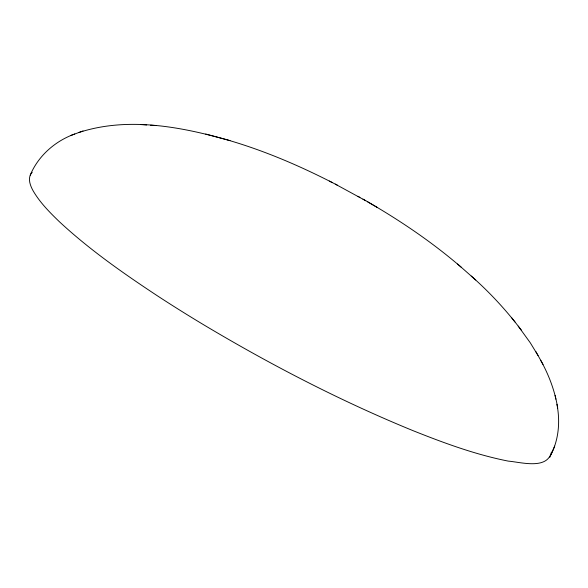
<?xml version="1.0" encoding="UTF-8"?>
<svg xmlns="http://www.w3.org/2000/svg" width="588" height="588" viewBox="0 0 588 588"><rect width="100%" height="100%" fill="white"/><g stroke="black" fill="none" stroke-linecap="round" stroke-linejoin="round"><path stroke-width="0.88" d="M551.47 452.076C547.23 470.025 520.953 462.161 508.282 461.117C475.567 454.649 444.138 443.073 413.246 430.747C340.952 401.192 271.399 365.17 204.345 325.186A474.428 107.531 24.9 0 1 157.444 295.845C123.215 273.236 89.391 249.613 59.285 221.625C49.583 212.253 39.903 202.507 33.09 190.755C30.054 185.33 27.129 177.444 32.215 172.291M551.191 454.171C558.923 438.905 560.21 420.927 556.932 404.301M549.824 457.236L554.712 446.13M30.216 175.136C38.301 155.805 55.198 140.995 74.772 133.99M79.049 132.44C126.06 117.181 177.003 125.972 223.536 138.834C261.3 149.396 297.572 164.802 332.44 182.633M70.707 135.512L83.026 130.955M140.488 124.553L146.706 124.972M150.572 125.207L156.518 125.604M230.026 140.598L205.719 134.042M335.292 184.132L365.758 200.736M329.339 181.075L337.424 185.191M362.928 199.089C397.723 218.876 431.166 241.3 461.506 267.466M377.195 207.417L367.75 201.882M358.019 196.304L359.9 197.414M471.238 276.059C487.129 290.031 501.77 305.444 514.985 321.959M457.552 263.997L475.721 279.998M518.226 326.127L530.288 342.804L538.057 355.527M511.869 318.005L521.49 330.265M540.688 360.29C548.964 375.151 555.057 391.321 557.718 408.16M535.808 351.514L543.018 364.435M555.116 395.386L555.88 399.164"/></g></svg>
